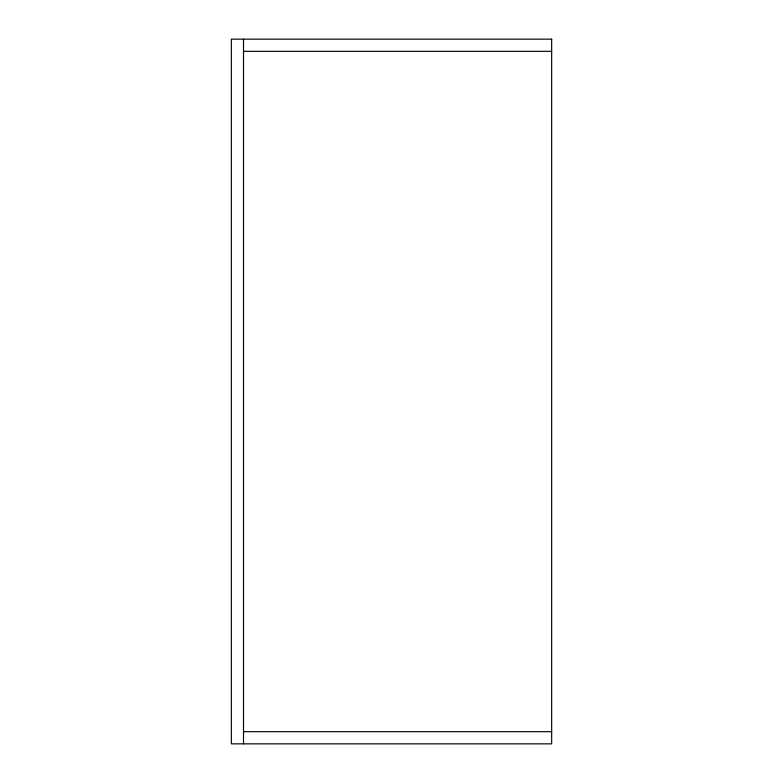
<?xml version="1.0" encoding="UTF-8"?>
<svg xmlns="http://www.w3.org/2000/svg" width="783" height="783" viewBox="0 0 783 783"><rect width="100%" height="100%" fill="white"/><g stroke="black" fill="none" stroke-linecap="round" stroke-linejoin="round"><path stroke-width="1.17" d="M243.513 51.326L551.663 51.326M243.513 731.674L551.663 731.674M243.513 39.15L243.513 743.85M551.663 39.15L231.337 39.15L231.337 743.85L551.663 743.85L551.663 39.15"/></g></svg>
